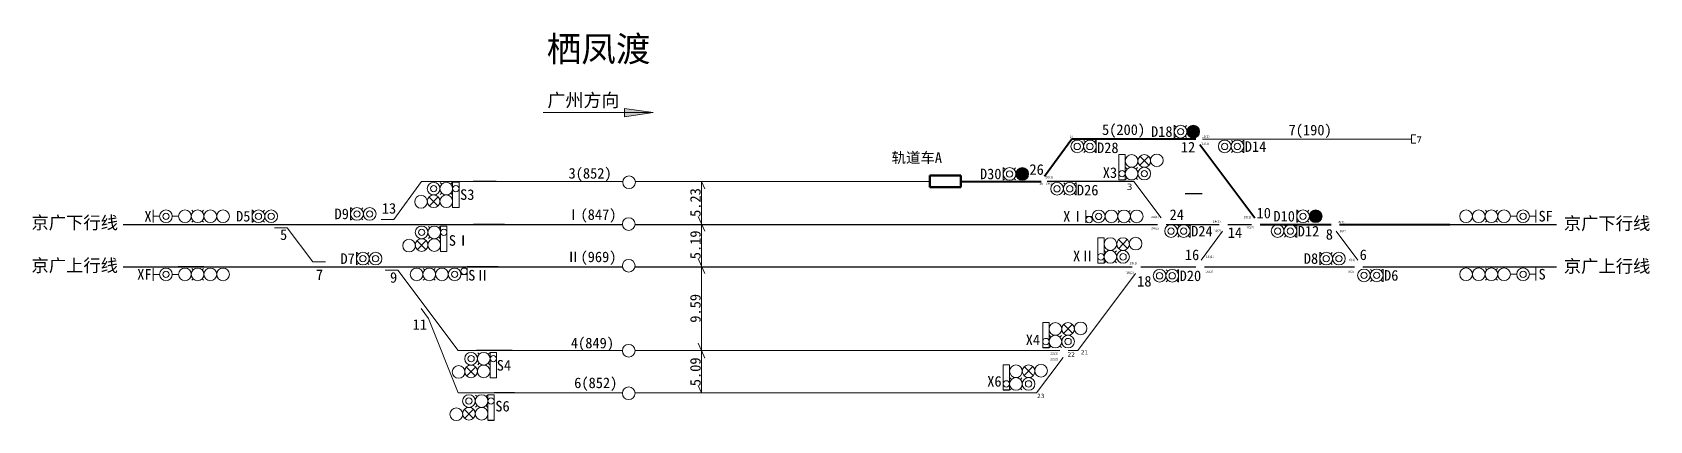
# Model space of a CAD drawing. Header units: millimetres. Extents: x 169 to 552, y 129 to 220.
import ezdxf

# ---------------------------------------------------------------- set-up
doc = ezdxf.new("R2010")
doc.units = ezdxf.units.MM
doc.header["$LTSCALE"] = 15
for name, color, linetype, lineweight in [('信号', 4, 'Continuous', 15), ('正线', 7, 'Continuous', 30), ('站线', 7, 'Continuous', 15), ('股道', 3, 'Continuous', 15), ('道岔', 1, 'Continuous', 15), ('里程', 6, 'Continuous', 15)]:
    doc.layers.add(name, color=color, linetype=linetype, lineweight=lineweight)
doc.styles.add('标准（黑体）', font='simhei.ttf')

msp = doc.modelspace()

# ---------------------------------------------------------------- hatches: boundary and pattern name
h = msp.add_hatch(color=256)
h.paths.add_polyline_path([(442.14, 196.78, -1), (445.14, 196.78, -1)])
h.paths.add_polyline_path([(444.39, 196.78, 1), (442.89, 196.78, 1)], flags=16)
h.paths.add_polyline_path([(444.39, 196.78, 1), (442.89, 196.78, 1)], flags=0)
h = msp.add_hatch(color=256)
h.paths.add_polyline_path([(404.68, 186.78, 1), (401.68, 186.78, 1)])
h.paths.add_polyline_path([(403.93, 186.78, 1), (402.43, 186.78, 1)], flags=16)
h.paths.add_polyline_path([(403.93, 186.78, 1), (402.43, 186.78, 1)], flags=0)
h = msp.add_hatch(color=256)
h.paths.add_polyline_path([(471.1, 176.78, -1), (474.1, 176.78, -1)])
h.paths.add_polyline_path([(473.35, 176.78, 1), (471.85, 176.78, 1)], flags=16)
h.paths.add_polyline_path([(473.35, 176.78, 1), (471.85, 176.78, 1)], flags=0)
at = {"layer": '里程'}
h = msp.add_hatch(color=7, dxfattribs=at)
h.paths.add_polyline_path([(315.85, 201.28), (309.08, 201.28), (309.08, 200.28)])
h.paths.add_polyline_path([(315.85, 201.28), (309.08, 202.28), (309.08, 201.28)])

# ---------------------------------------------------------------- linework, layer by layer
at = {"color": 3, "lineweight": 40}
for p, q in [((444.28, 195.03), (414.91, 195.03)), ((388.68, 185.03), (407.63, 185.03)), ((459.43, 174.83), (476.26, 174.83)), ((478.26, 174.83), (504.35, 174.83))]:
    msp.add_line(p, q, dxfattribs=at)
for p, q in [((278.72, 185.03), (273.27, 185.03)), ((429.55, 185.03), (409.07, 185.03)), ((445.71, 182.06), (441.71, 182.06)), ((201.9, 174.83), (207.82, 174.83)), ((280.71, 174.83), (273.36, 174.83)), ((209.57, 164.83), (203.49, 164.83)), ((279.24, 164.83), (271.89, 164.83)), ((409.53, 145.68), (408.03, 145.68)), ((282.53, 145.03), (274.05, 145.03)), ((283.04, 135.03), (278.29, 135.03)), ((400.18, 135.68), (398.68, 135.68)), ((276.79, 128.62), (278.29, 128.62))]:
    msp.add_line(p, q)
at = {"color": 1, "lineweight": 50}
for p, q in [((388.68, 186.38), (381.36, 186.38)), ((381.36, 186.38), (381.36, 183.68)), ((388.68, 183.68), (381.36, 183.68)), ((388.68, 186.38), (388.68, 183.68))]:
    msp.add_line(p, q, dxfattribs=at)
at = {"layer": '信号', "color": 7}
for p, q in [((439.14, 198.28), (439.14, 195.28)), ((439.22, 198.2), (439.58, 197.84)), ((439.58, 195.72), (439.22, 195.37)), ((442.05, 198.2), (441.7, 197.84)), ((441.7, 195.72), (442.05, 195.37)), ((418.12, 194.34), (417.77, 194.7)), ((417.77, 191.87), (418.12, 192.22)), ((420.24, 194.34), (420.59, 194.7)), ((420.59, 191.87), (420.24, 192.22)), ((420.68, 191.78), (420.68, 194.78)), ((427.55, 191.37), (426.05, 191.37)), ((426.05, 185.37), (426.05, 191.37)), ((427.55, 185.37), (427.55, 191.37)), ((453.02, 194.34), (452.67, 194.7)), ((452.67, 191.87), (453.02, 192.22)), ((455.14, 194.34), (455.49, 194.7)), ((455.49, 191.87), (455.14, 192.22)), ((455.58, 191.78), (455.58, 194.78)), ((398.68, 188.28), (398.68, 185.28)), ((398.77, 188.2), (399.12, 187.84)), ((401.6, 188.2), (401.25, 187.84)), ((427.63, 188.29), (427.99, 187.93)), ((430.46, 188.29), (430.11, 187.93)), ((265.89, 184.38), (265.53, 184.73)), ((268.01, 184.38), (268.36, 184.73)), ((268.45, 184.82), (268.45, 178.82)), ((268.45, 184.82), (269.95, 184.82)), ((269.95, 184.82), (269.95, 178.82)), ((399.12, 185.72), (398.77, 185.37)), ((401.25, 185.72), (401.6, 185.37)), ((413.36, 184.34), (413.01, 184.7)), ((415.48, 184.34), (415.84, 184.7)), ((415.92, 181.78), (415.92, 184.78)), ((427.55, 185.37), (426.05, 185.37)), ((427.99, 185.81), (427.63, 185.46)), ((430.11, 185.81), (430.46, 185.46)), ((265.53, 181.9), (265.89, 182.26)), ((268.36, 181.9), (268.01, 182.26)), ((413.01, 181.87), (413.36, 182.22)), ((415.84, 181.87), (415.48, 182.22)), ((197.63, 178.28), (197.63, 175.28)), ((197.63, 176.78), (199.13, 176.78)), ((202.13, 176.78), (203.63, 176.78)), ((206.72, 178.2), (207.07, 177.84)), ((209.55, 178.2), (209.19, 177.84)), ((221.02, 178.28), (221.02, 175.28)), ((221.1, 178.2), (221.45, 177.84)), ((223.93, 178.2), (223.58, 177.84)), ((244.32, 178.83), (244.32, 175.83)), ((244.41, 178.74), (244.76, 178.39)), ((244.76, 176.27), (244.41, 175.91)), ((247.24, 178.74), (246.88, 178.39)), ((246.88, 176.27), (247.24, 175.91)), ((268.45, 178.82), (269.95, 178.82)), ((418.26, 178.25), (418.26, 175.25)), ((419.76, 176.75), (418.26, 176.75)), ((425.85, 178.16), (426.2, 177.81)), ((428.68, 178.16), (428.32, 177.81)), ((468.1, 178.28), (468.1, 175.28)), ((468.18, 178.2), (468.53, 177.84)), ((471.01, 178.2), (470.66, 177.84)), ((513.1, 177.84), (512.75, 178.2)), ((515.22, 177.84), (515.58, 178.2)), ((520.16, 176.78), (518.66, 176.78)), ((524.66, 176.78), (523.16, 176.78)), ((524.66, 175.28), (524.66, 178.28)), ((206.72, 175.37), (207.07, 175.72)), ((209.55, 175.37), (209.19, 175.72)), ((221.45, 175.72), (221.1, 175.37)), ((223.58, 175.72), (223.93, 175.37)), ((263.05, 174.04), (262.7, 174.39)), ((265.17, 174.04), (265.53, 174.39)), ((265.61, 174.48), (265.61, 168.48)), ((265.61, 174.48), (267.11, 174.48)), ((267.11, 174.48), (267.11, 168.48)), ((426.2, 175.68), (425.85, 175.33)), ((428.32, 175.68), (428.68, 175.33)), ((440.32, 174.34), (439.96, 174.7)), ((439.96, 171.87), (440.32, 172.22)), ((442.44, 174.34), (442.79, 174.7)), ((442.79, 171.87), (442.44, 172.22)), ((442.88, 171.78), (442.88, 174.78)), ((465.53, 174.34), (465.18, 174.7)), ((465.18, 171.87), (465.53, 172.22)), ((467.66, 174.34), (468.01, 174.7)), ((468.01, 171.87), (467.66, 172.22)), ((468.1, 171.78), (468.1, 174.78)), ((468.53, 175.72), (468.18, 175.37)), ((470.66, 175.72), (471.01, 175.37)), ((512.75, 175.37), (513.1, 175.72)), ((515.58, 175.37), (515.22, 175.72)), ((262.7, 171.56), (263.05, 171.92)), ((265.53, 171.56), (265.17, 171.92)), ((265.61, 168.48), (267.11, 168.48)), ((422.54, 171.7), (421.04, 171.7)), ((421.04, 165.7), (421.04, 171.7)), ((422.54, 165.7), (422.54, 171.7)), ((422.63, 168.61), (422.98, 168.26)), ((425.46, 168.61), (425.1, 168.26)), ((197.63, 161.56), (197.63, 164.56)), ((245.71, 168.28), (245.71, 165.28)), ((245.8, 168.2), (246.15, 167.84)), ((246.15, 165.72), (245.8, 165.37)), ((248.63, 168.2), (248.27, 167.84)), ((248.27, 165.72), (248.63, 165.37)), ((271.92, 161.56), (271.92, 164.56)), ((422.54, 165.7), (421.04, 165.7)), ((422.98, 166.14), (422.63, 165.78)), ((425.1, 166.14), (425.46, 165.78)), ((473.59, 168.28), (473.59, 165.28)), ((473.68, 168.2), (474.03, 167.84)), ((474.03, 165.72), (473.68, 165.37)), ((476.51, 168.2), (476.16, 167.84)), ((476.16, 165.72), (476.51, 165.37)), ((524.66, 161.57), (524.66, 164.57)), ((197.63, 163.06), (199.13, 163.06)), ((202.13, 163.06), (203.63, 163.06)), ((206.72, 164.47), (207.07, 164.12)), ((206.72, 161.65), (207.07, 162)), ((209.55, 164.47), (209.19, 164.12)), ((209.55, 161.65), (209.19, 162)), ((261.86, 164.12), (261.51, 164.47)), ((261.51, 161.65), (261.86, 162)), ((263.98, 164.12), (264.34, 164.47)), ((264.34, 161.65), (263.98, 162)), ((270.42, 163.06), (271.92, 163.06)), ((437.6, 163.78), (437.24, 164.14)), ((437.24, 161.31), (437.6, 161.66)), ((439.72, 163.78), (440.07, 164.14)), ((440.07, 161.31), (439.72, 161.66)), ((440.16, 161.22), (440.16, 164.22)), ((485.95, 163.88), (485.6, 164.23)), ((485.6, 161.41), (485.95, 161.76)), ((488.08, 163.88), (488.43, 164.23)), ((488.43, 161.41), (488.08, 161.76)), ((488.52, 161.32), (488.52, 164.32)), ((513.1, 164.13), (512.75, 164.48)), ((512.75, 161.65), (513.1, 162.01)), ((515.22, 164.13), (515.58, 164.48)), ((515.58, 161.65), (515.22, 162.01)), ((520.16, 163.07), (518.66, 163.07)), ((524.66, 163.07), (523.16, 163.07)), ((409.53, 151.68), (408.03, 151.68)), ((408.03, 145.68), (408.03, 151.68)), ((409.53, 145.68), (409.53, 151.68)), ((409.61, 148.59), (409.97, 148.24)), ((409.97, 146.11), (409.61, 145.76)), ((412.44, 148.59), (412.09, 148.24)), ((412.09, 146.11), (412.44, 145.76)), ((274.75, 144.19), (274.4, 144.55)), ((274.4, 141.72), (274.75, 142.07)), ((276.87, 144.19), (277.23, 144.55)), ((277.23, 141.72), (276.87, 142.07)), ((277.31, 144.63), (277.31, 138.63)), ((277.31, 144.63), (278.81, 144.63)), ((278.81, 144.63), (278.81, 138.63)), ((400.18, 141.68), (398.68, 141.68)), ((398.68, 135.68), (398.68, 141.68)), ((400.18, 135.68), (400.18, 141.68)), ((409.53, 145.03), (408.03, 145.03)), ((277.31, 138.63), (278.81, 138.63)), ((400.27, 138.59), (400.62, 138.24)), ((403.1, 138.59), (402.74, 138.24)), ((274.23, 134.18), (273.88, 134.53)), ((276.35, 134.18), (276.71, 134.53)), ((276.79, 134.62), (276.79, 128.62)), ((276.79, 134.62), (278.29, 134.62)), ((278.29, 134.62), (278.29, 128.62)), ((400.18, 135.03), (398.68, 135.03)), ((400.62, 136.12), (400.27, 135.77)), ((402.74, 136.12), (403.1, 135.77)), ((273.88, 131.7), (274.23, 132.06)), ((276.71, 131.7), (276.35, 132.06))]:
    msp.add_line(p, q, dxfattribs=at)
for centre, radius in [((440.64, 196.78), 1.5), ((440.64, 196.78), 0.75), ((443.64, 196.78), 1.5), ((443.64, 196.78), 0.75), ((416.18, 193.28), 1.5), ((416.18, 193.28), 0.75), ((419.18, 193.28), 1.5), ((419.18, 193.28), 0.75), ((429.05, 189.87), 1.5), ((432.05, 189.87), 1.5), ((435.02, 189.99), 1.5), ((451.08, 193.28), 1.5), ((451.08, 193.28), 0.75), ((454.08, 193.28), 1.5), ((454.08, 193.28), 0.75), ((400.18, 186.78), 1.5), ((400.18, 186.78), 0.75), ((403.18, 186.78), 1.5), ((403.18, 186.78), 0.75), ((426.8, 186.87), 0.75), ((429.05, 186.87), 1.5), ((432.05, 186.87), 1.5), ((432.05, 186.87), 0.75), ((263.95, 183.32), 1.5), ((263.95, 183.32), 0.75), ((266.95, 183.32), 1.5), ((269.2, 183.32), 0.75), ((411.42, 183.28), 1.5), ((411.42, 183.28), 0.75), ((414.42, 183.28), 1.5), ((414.42, 183.28), 0.75), ((260.98, 180.2), 1.5), ((263.95, 180.32), 1.5), ((266.95, 180.32), 1.5), ((200.63, 176.78), 1.5), ((200.63, 176.78), 0.75), ((205.13, 176.78), 1.5), ((208.13, 176.78), 1.5), ((211.13, 176.78), 1.5), ((214.13, 176.78), 1.5), ((222.52, 176.78), 1.5), ((222.52, 176.78), 0.75), ((225.52, 176.78), 1.5), ((225.52, 176.78), 0.75), ((245.82, 177.33), 1.5), ((245.82, 177.33), 0.75), ((248.82, 177.33), 1.5), ((248.82, 177.33), 0.75), ((419.01, 176), 0.75), ((421.26, 176.75), 1.5), ((421.26, 176.75), 0.75), ((424.26, 176.75), 1.5), ((427.26, 176.75), 1.5), ((430.26, 176.75), 1.5), ((469.6, 176.78), 1.5), ((469.6, 176.78), 0.75), ((472.6, 176.78), 1.5), ((472.6, 176.78), 0.75), ((508.16, 176.78), 1.5), ((511.16, 176.78), 1.5), ((514.16, 176.78), 1.5), ((517.16, 176.78), 1.5), ((521.66, 176.78), 1.5), ((521.66, 176.78), 0.75), ((261.11, 172.98), 1.5), ((261.11, 172.98), 0.75), ((264.11, 172.98), 1.5), ((266.36, 172.98), 0.75), ((438.38, 173.28), 1.5), ((438.38, 173.28), 0.75), ((441.38, 173.28), 1.5), ((441.38, 173.28), 0.75), ((463.6, 173.28), 1.5), ((463.6, 173.28), 0.75), ((466.6, 173.28), 1.5), ((466.6, 173.28), 0.75), ((258.14, 169.86), 1.5), ((261.11, 169.98), 1.5), ((264.11, 169.98), 1.5), ((424.04, 170.2), 1.5), ((424.04, 167.2), 1.5), ((427.04, 170.2), 1.5), ((427.04, 167.2), 1.5), ((430.01, 170.32), 1.5), ((200.63, 163.06), 1.5), ((205.13, 163.06), 1.5), ((208.13, 163.06), 1.5), ((211.13, 163.06), 1.5), ((214.13, 163.06), 1.5), ((247.21, 166.78), 1.5), ((247.21, 166.78), 0.75), ((250.21, 166.78), 1.5), ((250.21, 166.78), 0.75), ((259.92, 163.06), 1.5), ((262.92, 163.06), 1.5), ((265.92, 163.06), 1.5), ((268.92, 163.06), 1.5), ((271.17, 163.81), 0.75), ((421.79, 167.2), 0.75), ((427.04, 167.2), 0.75), ((475.09, 166.78), 1.5), ((475.09, 166.78), 0.75), ((478.09, 166.78), 1.5), ((478.09, 166.78), 0.75), ((508.16, 163.07), 1.5), ((511.16, 163.07), 1.5), ((514.16, 163.07), 1.5), ((517.16, 163.07), 1.5), ((521.66, 163.07), 1.5), ((200.63, 163.06), 0.75), ((268.92, 163.06), 0.75), ((435.66, 162.72), 1.5), ((435.66, 162.72), 0.75), ((438.66, 162.72), 1.5), ((438.66, 162.72), 0.75), ((484.02, 162.82), 1.5), ((484.02, 162.82), 0.75), ((487.02, 162.82), 1.5), ((487.02, 162.82), 0.75), ((521.66, 163.07), 0.75), ((411.03, 150.18), 1.5), ((414.03, 150.18), 1.5), ((417, 150.29), 1.5), ((408.78, 147.18), 0.75), ((411.03, 147.18), 1.5), ((414.03, 147.18), 1.5), ((414.03, 147.18), 0.75), ((272.81, 143.13), 1.5), ((272.81, 140.13), 1.5), ((272.81, 143.13), 0.75), ((275.81, 143.13), 1.5), ((275.81, 140.13), 1.5), ((278.06, 143.13), 0.75), ((401.68, 140.18), 1.5), ((404.68, 140.18), 1.5), ((407.65, 140.3), 1.5), ((269.84, 140.01), 1.5), ((399.43, 137.18), 0.75), ((401.68, 137.18), 1.5), ((404.68, 137.18), 1.5), ((404.68, 137.18), 0.75), ((272.29, 133.12), 1.5), ((275.29, 133.12), 1.5), ((269.32, 130), 1.5), ((272.29, 130.12), 1.5), ((272.29, 133.12), 0.75), ((275.29, 130.12), 1.5), ((277.54, 133.12), 0.75)]:
    msp.add_circle(centre, radius, dxfattribs=at)
at = {"layer": '信号', "color": 1}
for centre in [(310.17, 184.83), (310.1, 174.94), (310.1, 165.08), (310.1, 145.01), (310.1, 134.98)]:
    msp.add_circle(centre, 1.5, dxfattribs=at)
at = {"layer": '正线', "color": 7}
for p, q in [((190.53, 174.83), (308.61, 174.83)), ((311.6, 174.83), (347.73, 174.83)), ((347.73, 174.83), (435.21, 174.83)), ((437.21, 174.83), (449.79, 174.83)), ((451.79, 174.83), (457.43, 174.83)), ((504.35, 174.83), (529.55, 174.83)), ((190.53, 164.83), (308.62, 164.83)), ((311.58, 164.83), (350.7, 164.83)), ((350.7, 164.83), (429.2, 164.83)), ((431.2, 164.83), (444.27, 164.83)), ((446.27, 164.83), (481.76, 164.83)), ((483.76, 164.83), (529.55, 164.83))]:
    msp.add_line(p, q, dxfattribs=at)
at = {"layer": '站线', "color": 3, "lineweight": 40}
for p, q in [((414.91, 195.03), (408.48, 186.19)), ((445.23, 193.77), (458.23, 176.43))]:
    msp.add_line(p, q, dxfattribs=at)
at = {"layer": '站线', "color": 7}
for p, q in [((445.86, 195.03), (495.26, 195.03)), ((433.02, 190.94), (431.03, 188.87)), ((433.1, 188.87), (431.06, 190.91)), ((261.06, 185.03), (254.51, 176.03)), ((261.06, 185.03), (298.87, 185.03)), ((298.87, 185.03), (308.68, 185.03)), ((311.65, 185.03), (347.8, 185.03)), ((347.8, 185.03), (381.36, 185.03)), ((429.55, 185.03), (436.01, 176.43)), ((254.51, 176.03), (251.51, 176.03)), ((229.34, 174.03), (226.34, 174.03)), ((229.34, 174.03), (235.34, 166.03)), ((445.47, 166.43), (450.59, 173.23)), ((477.46, 173.23), (482.56, 166.43)), ((238.34, 166.03), (235.34, 166.03)), ((255.47, 164.03), (252.47, 164.03)), ((255.47, 164.03), (269.72, 145.03)), ((429.99, 163.23), (416.3, 145.03)), ((260.97, 155.03), (262.77, 152.63)), ((262.77, 152.63), (269.72, 135.03)), ((269.72, 145.03), (301.87, 145.03)), ((301.87, 145.03), (308.6, 145.03)), ((311.6, 145.03), (347.73, 145.03)), ((347.73, 145.03), (412.07, 145.03)), ((412.87, 143.43), (406.54, 135.03)), ((414.07, 145.03), (416.3, 145.03)), ((269.72, 135.03), (298.78, 135.03)), ((298.78, 135.03), (308.6, 135.03)), ((311.6, 135.03), (350.72, 135.03)), ((350.72, 135.03), (406.54, 135.03))]:
    msp.add_line(p, q, dxfattribs=at)
at = {"layer": '站线'}
for p, q in [((262.9, 181.31), (264.94, 179.28)), ((262.97, 179.25), (264.97, 181.31)), ((260.06, 170.97), (262.1, 168.94)), ((260.14, 168.91), (262.13, 170.97)), ((428.02, 171.27), (426.02, 169.2)), ((428.09, 169.2), (426.06, 171.23)), ((415, 151.25), (413, 149.18)), ((415.07, 149.18), (413.04, 151.21)), ((271.76, 141.13), (273.8, 139.1)), ((271.84, 139.06), (273.83, 141.13)), ((405.66, 141.25), (403.66, 139.18)), ((405.73, 139.18), (403.69, 141.22)), ((271.25, 131.11), (273.28, 129.08)), ((271.32, 129.05), (273.31, 131.11))]:
    msp.add_line(p, q, dxfattribs=at)
at = {"layer": '站线', "color": 7}
msp.add_lwpolyline([(496.26, 194.03), (495.26, 194.03), (495.26, 196.03), (496.26, 196.03)], dxfattribs=at)
at = {"layer": '股道', "color": 7}
for p, q in [((327.33, 175.03), (327.33, 185.03)), ((327.33, 185.03), (328.11, 183.29)), ((326.55, 176.77), (327.33, 175.03)), ((327.33, 165.03), (327.33, 175.03)), ((327.33, 175.03), (328.11, 173.29)), ((326.55, 166.77), (327.33, 165.03)), ((327.33, 145.03), (327.33, 165.03)), ((327.33, 165.03), (328.11, 163.29)), ((326.55, 146.77), (327.33, 145.03)), ((327.33, 135.03), (327.33, 145.03)), ((327.33, 145.03), (328.11, 143.29)), ((326.55, 136.77), (327.33, 135.03))]:
    msp.add_line(p, q, dxfattribs=at)
at = {"layer": '里程', "color": 7}
for p, q in [((315.85, 201.28), (289.82, 201.28)), ((309.08, 202.28), (315.85, 201.28)), ((309.08, 200.28), (309.08, 202.28)), ((315.85, 201.28), (309.08, 200.28))]:
    msp.add_line(p, q, dxfattribs=at)

# ---------------------------------------------------------------- texts
at = {"width": 0.577, "attachment_point": 1}
for s, insert, char_height in [('{\\fVerdana|b0|i0|c0|p0;\\C3;27}', (414.4, 195.85), 0.5), ('{\\fVerdana|b0|i0|c0|p0;\\C3;12(1)}', (445.63, 195.88), 0.5), ('{\\fVerdana|b0|i0|c0|p0;\\C3;12(2)}', (445.58, 194.2), 0.5), ('{\\fVerdana|b0|i0|c0|p0;\\C3;26}', (407.25, 184.75), 0.5), ('{\\fVerdana|b0|i0|c0|p0;\\C3;26(1)}', (408.66, 186.28), 0.5), ('{\\fVerdana|b0|i0|c0|p0;\\C3;26(2)}', (408.77, 184.82), 0.5), ('{\\fVerdana|b0|i0|c0|p0;\\C3;3}', (427.92, 184.5), 1.5), ('{\\fVerdana|b0|i0|c0|p0;\\C3;24(1)}', (433.65, 176.87), 0.5), ('{\\fVerdana|b0|i0|c0|p0;\\C3;10(1)}', (455.52, 176.83), 0.5), ('{\\fVerdana|b0|i0|c0|p0;\\C3;24(2)}', (433.67, 174.19), 0.5), ('{\\fVerdana|b0|i0|c0|p0;\\C3;14(1)}', (448.25, 175.8), 0.5), ('{\\fVerdana|b0|i0|c0|p0;\\C3;14(2)}', (448.39, 173.61), 0.5), ('{\\fVerdana|b0|i0|c0|p0;\\C3;10(2)}', (456.19, 174.4), 0.5), ('{\\fVerdana|b0|i0|c0|p0;\\C3;8(1)}', (477.99, 175.67), 0.5), ('{\\fVerdana|b0|i0|c0|p0;\\C3;8(2)}', (478.3, 173.53), 0.5), ('{\\fVerdana|b0|i0|c0|p0;\\C3;18(1)}', (428.54, 165.95), 0.5), ('{\\fVerdana|b0|i0|c0|p0;\\C3;16(1)}', (446.64, 167.46), 0.5), ('{\\fVerdana|b0|i0|c0|p0;\\C3;6(1)}', (480.52, 166.73), 0.5), ('{\\fVerdana|b0|i0|c0|p0;\\C3;18(2)}', (427.76, 163.68), 0.5), ('{\\fVerdana|b0|i0|c0|p0;\\C3;16(2)}', (446.5, 163.96), 0.5), ('{\\fVerdana|b0|i0|c0|p0;\\C3;6(2)}', (480.31, 163.95), 0.5), ('{\\fVerdana|b0|i0|c0|p0;\\C3;22(2)}', (409.79, 143.27), 0.5), ('{\\fVerdana|b0|i0|c0|p0;\\C3;22(1)}', (409.82, 144.62), 0.5), ('{\\fVerdana|b0|i0|c0|p0;\\C3;22}', (413.89, 144.63), 1), ('{\\fVerdana|b0|i0|c0|p0;\\C3;21}', (417.05, 145.13), 1), ('{\\fVerdana|b0|i0|c0|p0;\\C3;23}', (406.69, 134.84), 1)]:
    msp.add_mtext(s, dxfattribs=dict(at, insert=insert, char_height=char_height))
at = {"insert": (496.42, 195.64), "char_height": 1.5, "attachment_point": 1}
msp.add_mtext('{\\fVerdana|b0|i0|c0|p0;\\C3;7}', dxfattribs=at)
at = {"layer": '信号', "color": 3, "char_height": 2.5, "width": 7.5, "attachment_point": 6, "style": '标准（黑体）'}
for s, insert in [('D18', (438.74, 196.78)), ('D30', (398.28, 186.78)), ('D10', (467.69, 176.78))]:
    msp.add_mtext(s, dxfattribs=dict(at, insert=insert))
at = {"layer": '信号', "color": 7, "char_height": 2.5, "style": '标准（黑体）'}
for s, insert, width, attachment_point in [('D28', (420.87, 192.95), 7.5, 4), ('D14', (455.83, 193.26), 7.5, 4), ('X3', (425.63, 187.08), 4.2234, 6), ('D26', (416.11, 182.95), 7.5, 4), ('S3', (270.2, 180.62), 10.6919, 7), ('X', (197.23, 176.78), 6.0508, 6), ('D5', (220.61, 176.78), 7.5, 6), ('D9', (243.92, 177.33), 7.5, 6), ('XⅠ', (417.97, 176.75), 12.4, 6), ('SF', (525.3, 176.78), 6.0508, 4), ('SⅠ', (267.53, 169.78), 10.6919, 7), ('D24', (443.13, 173.26), 7.5, 4), ('D12', (468.34, 173.26), 7.5, 4), ('XⅡ', (420.3, 167.41), 5.7252, 6), ('D7', (245.31, 166.78), 7.5, 6), ('D8', (473.19, 166.78), 7.5, 6), ('XF', (197.23, 163.06), 6.0508, 6), ('SⅡ', (272.11, 161.56), 10.6919, 7), ('D20', (440.41, 162.7), 7.5, 4), ('D6', (488.76, 162.8), 7.5, 4), ('S', (525.3, 163.07), 6.0508, 4), ('X4', (407.41, 147.59), 5.0577, 6), ('S4', (278.87, 140.28), 10.6919, 7), ('X6', (398.3, 137.76), 4.0565, 6), ('S6', (278.54, 130.62), 10.6919, 7)]:
    msp.add_mtext(s, dxfattribs=dict(at, insert=insert, width=width, attachment_point=attachment_point))
at = {"layer": '股道', "color": 7, "char_height": 2.5, "width": 16.9539, "style": '标准（黑体）'}
for s, insert, attachment_point in [('5(200)', (432.25, 196.92), 6), ('7(190)', (471.29, 196.84), 5), ('3(852)', (300.96, 186.61), 5), ('Ⅰ(847)', (301.24, 176.86), 5), ('Ⅱ(969)', (301.24, 166.86), 5), ('4(849)', (301.51, 146.5), 5), ('6(852)', (302.3, 137.1), 5)]:
    msp.add_mtext(s, dxfattribs=dict(at, insert=insert, attachment_point=attachment_point))
at = {"layer": '股道', "color": 1, "insert": (378.24, 190.5), "char_height": 2.5, "width": 16.9539, "attachment_point": 5, "style": '标准（黑体）'}
msp.add_mtext('轨道车A', dxfattribs=at)
at = {"layer": '股道', "color": 7, "char_height": 2.5, "width": 4.1223, "attachment_point": 5, "rotation": 90, "style": '标准（黑体）'}
for s, insert in [('5.23', (325.88, 180.03)), ('5.19', (325.88, 170.03)), ('9.59', (325.88, 155.03)), ('5.09', (325.88, 140.03))]:
    msp.add_mtext(s, dxfattribs=dict(at, insert=insert))
at = {"layer": '道岔', "color": 3, "char_height": 2.5, "style": '标准（黑体）'}
for s, insert, width, attachment_point in [('12', (444.1, 193.11), 6.3592, 6), ('26', (408.29, 187.82), 7.2116, 6), ('10', (458.61, 177.53), 7.2116, 4), ('8', (475.83, 172.49), 7.2116, 5)]:
    msp.add_mtext(s, dxfattribs=dict(at, insert=insert, width=width, attachment_point=attachment_point))
at = {"layer": '道岔', "color": 7, "char_height": 2.5, "style": '标准（黑体）'}
for s, insert, width, attachment_point in [('13', (253.39, 178.64), 7.2116, 5), ('24', (438.03, 177.16), 5.5607, 4), ('5', (229.31, 172.42), 7.2116, 6), ('14', (453.5, 172.93), 7.2116, 5), ('16', (445.05, 167.66), 7.2116, 6), ('6', (483, 167.67), 7.2116, 4), ('7', (236.96, 162.97), 7.2116, 5), ('9', (255.33, 162.31), 7.2116, 6), ('18', (432.07, 161.41), 7.2116, 5), ('11', (262.37, 151.21), 7.2116, 6)]:
    msp.add_mtext(s, dxfattribs=dict(at, insert=insert, width=width, attachment_point=attachment_point))
at = {"layer": '里程', "color": 7, "attachment_point": 5, "style": '标准（黑体）'}
for s, insert, char_height, width in [('栖凤渡', (302.97, 215.99), 6, 30.9921), ('广州方向', (299.38, 204.02), 3.125, 19.2535), ('{\\fSimSun|b0|i0|c134|p2;京广下行线}', (179.04, 175.09), 3, 30.9921), ('{\\fSimSun|b0|i0|c134|p2;京广下行线}', (541.52, 174.92), 3, 30.9921), ('{\\fSimSun|b0|i0|c134|p2;京广上行线}', (179.04, 164.98), 3, 30.9921), ('{\\fSimSun|b0|i0|c134|p2;京广上行线}', (541.52, 164.81), 3, 30.9921)]:
    msp.add_mtext(s, dxfattribs=dict(at, insert=insert, char_height=char_height, width=width))

doc.saveas('drawing.dxf')
